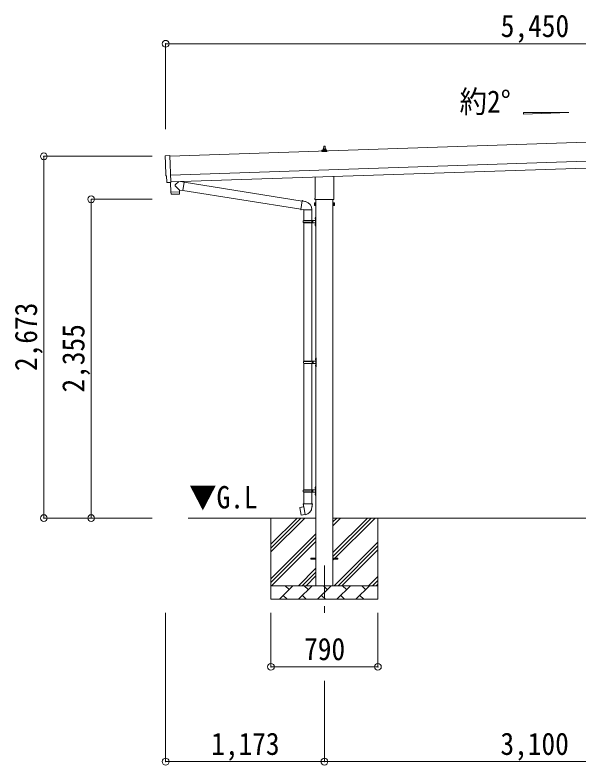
# Model space of a CAD drawing. Units: millimetres at full size, sheet at 1:50. Extents: x -14053 to 14053, y -9700 to 9700.
# Drawn here: x 354 to 4520, y -6165 to -625 of the extents above; entities that cross this region are included whole.
import ezdxf
from ezdxf.enums import TextEntityAlignment as Align

# ---------------------------------------------------------------- set-up
doc = ezdxf.new("R2010")
doc.units = ezdxf.units.MM
doc.header["$LTSCALE"] = 50
doc.header["$PDMODE"] = 32
doc.header["$PDSIZE"] = 50
doc.linetypes.add('CHAIN1', pattern=[8, 5, -1, 1, -1])
for name, color, linetype, lineweight in [('0-1_Defpoints', 7, 'CHAIN1', 9), ('0-2_TEXT1', 4, 'Continuous', 9), ('0-3_SHAPE', 7, 'Continuous', 9), ('0-7_PARTS2', 7, 'Continuous', 9), ('0-8_TABLE1', 6, 'Continuous', 9), ('0-9_DIM1', 7, 'Continuous', 9)]:
    doc.layers.add(name, color=color, linetype=linetype, lineweight=lineweight)
doc.styles.add('ＭＳ ゴシック', font='')
doc.styles.get('ＭＳ ゴシック').set_extended_font_data('MS Gothic')

msp = doc.modelspace()

# ---------------------------------------------------------------- linework, layer by layer
at = {"layer": '0-1_Defpoints'}
msp.add_line((2639.7, -4691.27), (2639.7, -5040.27), dxfattribs=at)
at = {"layer": '0-2_TEXT1'}
for p, q in [((6879.62, -1488.24), (1497.83, -1667.63)), ((2633.7, -1617.01), (2634.42, -1593.49)), ((2635.42, -1592.51), (2643.97, -1592.51)), ((2644.97, -1593.49), (2645.7, -1617.01)), ((1502.5, -1807.56), (6884.28, -1628.16)), ((2621.45, -1632.51), (2621.45, -1624.8)), ((2657.95, -1632.51), (2621.45, -1632.51)), ((2621.83, -1624.01), (2657.56, -1624.01)), ((2622.21, -1623.83), (2628.93, -1622.2)), ((2629.31, -1622.01), (2650.08, -1622.01)), ((2629.7, -1621.23), (2629.7, -1617.01)), ((2630.7, -1617.01), (2648.7, -1617.01)), ((2649.7, -1621.23), (2649.7, -1617.01)), ((2657.18, -1623.83), (2650.46, -1622.2)), ((2657.95, -1632.51), (2657.95, -1624.8)), ((1466.17, -1665.25), (1497.66, -1662.55)), ((1497.66, -1662.55), (1504.26, -1860.29)), ((1504.16, -1857.53), (6885.95, -1678.14)), ((1473.24, -1811.92), (1472.64, -1811.94)), ((1474.8, -1858.92), (1473.24, -1811.92)), ((2571.4, -1976.5), (2571.4, -1821.95)), ((2708, -1817.4), (2708, -1976.5)), ((1484.67, -1861.95), (1477.74, -1861.82)), ((1485.4, -1861.65), (1486.04, -1861)), ((1486.04, -1861), (1504.29, -1861.3)), ((2569.7, -1985.27), (2569.7, -1979.77)), ((2707.63, -1988.77), (2571.76, -1988.77)), ((2577.2, -1988.77), (2577.2, -4841.27)), ((2702.2, -1988.77), (2702.2, -4841.27)), ((2709.7, -1979.77), (2709.7, -1985.27)), ((2565.7, -2014.77), (2566.46, -2013.46)), ((2565.7, -2014.77), (2565.7, -2031.77)), ((2565.7, -2031.77), (2566.46, -2033.09)), ((2572.7, -2013.46), (2566.46, -2013.46)), ((2572.7, -2018.37), (2566.46, -2018.37)), ((2572.7, -2028.18), (2566.46, -2028.18)), ((2572.7, -2033.09), (2566.46, -2033.09)), ((2572.7, -2033.09), (2572.7, -2013.46)), ((2572.7, -2014.07), (2575.2, -2014.07)), ((2575.2, -2032.47), (2572.7, -2032.47)), ((2575.2, -2012.77), (2577.2, -2012.77)), ((2575.2, -2033.77), (2575.2, -2012.77)), ((2577.2, -2033.77), (2575.2, -2033.77)), ((2577.2, -2012.77), (2577.2, -2033.77)), ((2704.2, -2012.77), (2702.2, -2012.77)), ((2702.2, -2033.77), (2704.2, -2033.77)), ((2704.2, -2033.77), (2704.2, -2012.77)), ((2706.7, -2014.07), (2704.2, -2014.07)), ((2704.2, -2032.47), (2706.7, -2032.47)), ((2706.7, -2013.46), (2712.94, -2013.46)), ((2706.7, -2033.09), (2706.7, -2013.46)), ((2706.7, -2018.37), (2712.94, -2018.37)), ((2706.7, -2028.18), (2712.94, -2028.18)), ((2706.7, -2033.09), (2712.94, -2033.09)), ((2713.7, -2014.77), (2712.94, -2013.46)), ((2713.7, -2031.77), (2712.94, -2033.09)), ((2713.7, -2014.77), (2713.7, -2031.77)), ((2539.7, -4645.77), (2539.7, -4636.77)), ((2539.7, -4636.77), (2577.2, -4636.77)), ((2539.7, -4645.77), (2577.2, -4645.77)), ((2702.2, -4636.77), (2739.7, -4636.77)), ((2702.2, -4645.77), (2739.7, -4645.77)), ((2739.7, -4645.77), (2739.7, -4636.77))]:
    msp.add_line(p, q, dxfattribs=at)
for centre, radius, start, end in [((2635.42, -1593.51), 1, 90, 178.60509), ((2643.97, -1593.51), 1, 1.39491, 90), ((2622.45, -1624.8), 1, 103.62699, 180), ((2628.7, -1621.23), 1, 283.62699, 0), ((2633.78, -1617.65), 4.13, 90, 171.17633), ((2630.7, -1618.01), 1, 90, 180), ((2643.03, -1617.01), 4.83, 133.60282, 180), ((2636.36, -1617.01), 4.83, 0, 46.39718), ((2645.61, -1617.65), 4.13, 8.82367, 90), ((2648.7, -1618.01), 1, 0, 90), ((2650.7, -1621.23), 1, 180, 256.37301), ((2656.95, -1624.8), 1, 0, 76.37301), ((2573.7, -1979.77), 4, 125.09963, 180), ((2573.7, -1985.27), 4, 180, 194.47751), ((2573.7, -1985.27), 4, 194.47751, 241.04498), ((2705.7, -1985.27), 4, 298.95502, 345.52249), ((2705.7, -1979.77), 4, 0, 54.90037), ((2705.7, -1985.27), 4, 345.52249, 0), ((2570.04, -2015.91), 4.34, 145.61575, 214.38425), ((2581.94, -2023.27), 16.24, 162.41205, 197.58795), ((2570.04, -2030.64), 4.34, 145.61575, 214.38425), ((2709.35, -2015.91), 4.34, 325.61575, 34.38425), ((2697.46, -2023.27), 16.24, 342.41205, 17.58795), ((2709.35, -2030.64), 4.34, 325.61575, 34.38425)]:
    msp.add_arc(centre, radius, start, end, dxfattribs=at)
for centre, major_axis, ratio, start_param, end_param in [((1466.42, -1668.24), (-3, -0.1), 0.99863, 4.7647489, 6.2979817), ((-3294.45, -1897.4), (4760.73, 158.69), 0.99863, 6.2686928, 6.2979817), ((1472.49, -1807.54), (-4.4, -0.15), 0.99863, 6.2686928, 7.8539816), ((1477.81, -1858.82), (-2.11, -2.14), 0.9974, 5.5252311, 7.0411395), ((1484.69, -1860.95), (-0.704, -0.714), 0.9974, 0.7579542, 1.5707963)]:
    msp.add_ellipse(centre, major_axis=major_axis, ratio=ratio, start_param=start_param, end_param=end_param, dxfattribs=at)
at = {"layer": '0-3_SHAPE'}
for p, q in [((2577.2, -4341.27), (1633.04, -4341.27)), ((2244.7, -4341.27), (2244.7, -4941.27)), ((2244.7, -4534.76), (2438.18, -4341.27)), ((2244.7, -4563.04), (2466.46, -4341.27)), ((2244.7, -4591.33), (2494.75, -4341.27)), ((5677.2, -4341.27), (2702.2, -4341.27)), ((2702.2, -4370.1), (2731.02, -4341.27)), ((2702.2, -4398.38), (2759.31, -4341.27)), ((2702.2, -4652.94), (3013.86, -4341.27)), ((2702.2, -4596.37), (2957.3, -4341.27)), ((2702.2, -4624.66), (2985.58, -4341.27)), ((3034.7, -4341.27), (3034.7, -4941.27)), ((2244.7, -4789.31), (2577.2, -4456.81)), ((2244.7, -4817.6), (2577.2, -4485.1)), ((2249.31, -4841.27), (2577.2, -4513.38)), ((2711.85, -4841.27), (3034.7, -4518.43)), ((2740.14, -4841.27), (3034.7, -4546.72)), ((2768.42, -4841.27), (3034.7, -4575)), ((2447.3, -4841.27), (2577.2, -4711.37)), ((2475.58, -4841.27), (2577.2, -4739.66)), ((2503.86, -4841.27), (2577.2, -4767.94)), ((2966.41, -4841.27), (3034.7, -4772.99)), ((2994.7, -4841.27), (3034.7, -4801.27)), ((2244.7, -4841.27), (3034.7, -4841.27)), ((2306.85, -4941.27), (2406.85, -4841.27)), ((2378.3, -4869.83), (2349.75, -4841.27)), ((2448.28, -4941.27), (2548.28, -4841.27)), ((2519.72, -4869.83), (2491.17, -4841.27)), ((2589.7, -4941.27), (2689.7, -4841.27)), ((2661.14, -4869.83), (2632.59, -4841.27)), ((2731.12, -4941.27), (2831.12, -4841.27)), ((2802.57, -4869.83), (2774.01, -4841.27)), ((2872.54, -4941.27), (2972.54, -4841.27)), ((2943.99, -4869.83), (2915.43, -4841.27)), ((3022.98, -4841.27), (3034.7, -4829.56)), ((2335.41, -4912.72), (2363.96, -4941.27)), ((2476.83, -4912.72), (2505.38, -4941.27)), ((2618.25, -4912.72), (2646.8, -4941.27)), ((2759.67, -4912.72), (2788.23, -4941.27)), ((2901.09, -4912.72), (2929.65, -4941.27)), ((3034.7, -4941.27), (2244.7, -4941.27))]:
    msp.add_line(p, q, dxfattribs=at)
at = {"layer": '0-7_PARTS2', "color": 4}
msp.add_lwpolyline([(4445.06, -1346.09), (4109.06, -1358.5), (4109.06, -1346.09)], close=True, dxfattribs=at)
at = {"layer": '0-8_TABLE1'}
for p, q in [((1467.05, -837.16), (6916.72, -837.16)), ((1467.05, -837.16), (1467.05, -1468.55)), ((567.05, -1668.66), (567.05, -4341.27)), ((567.05, -1668.66), (1367.05, -1668.66)), ((917.05, -1986.27), (917.05, -4341.27)), ((917.05, -1986.27), (1367.05, -1986.27)), ((567.05, -4341.27), (1367.05, -4341.27)), ((1467.05, -6140.27), (1467.05, -5040.27)), ((2244.7, -5440.27), (2244.7, -5040.27)), ((3034.7, -5440.27), (3034.7, -5040.27)), ((2244.7, -5440.27), (3034.7, -5440.27)), ((2639.7, -6140.27), (2639.7, -5542.27)), ((2639.7, -6140.27), (1467.05, -6140.27)), ((2639.7, -6140.27), (5739.7, -6140.27))]:
    msp.add_line(p, q, dxfattribs=at)
for p in [(1467.05, -837.16), (567.05, -1668.66), (917.05, -1986.27), (567.05, -4341.27), (917.05, -4341.27), (2244.7, -5440.27), (3034.7, -5440.27), (1467.05, -6140.27), (2639.7, -6140.27)]:
    msp.add_point(p, dxfattribs=at)
at = {"layer": '0-9_DIM1'}
for p, q in [((1503.89, -1861.29), (1506.26, -1932.5)), ((1504.26, -1860.29), (1504.29, -1861.3)), ((1565.58, -1855.48), (1538.37, -1878.51)), ((1603.27, -1858.77), (1577.36, -1855.09)), ((1603.27, -1858.77), (1594.31, -1921.84)), ((1603.01, -1860.6), (2475.83, -1999.52)), ((1506.26, -1932.5), (1570.23, -1930.37)), ((1570.26, -1931.37), (1506.3, -1933.5)), ((1506.3, -1933.5), (1506.96, -1946.54)), ((1510.76, -1932.35), (1510.81, -1933.35)), ((1569.83, -1918.36), (1538.33, -1885.85)), ((1565.73, -1930.52), (1565.75, -1931.52)), ((1569.83, -1918.36), (1570.23, -1930.37)), ((1569.83, -1918.36), (1594.31, -1921.84)), ((1570.47, -1944.42), (1570.26, -1931.37)), ((1594.57, -1920.01), (2465.41, -2058.62)), ((1567.57, -1947.47), (1510.06, -1949.38)), ((2476.15, -1997.71), (2465.09, -2060.44)), ((2476.15, -1997.71), (2495.78, -2001.52)), ((2480.85, -1996.35), (2481.27, -1998.7)), ((2495.78, -2001.52), (2497.47, -2003.15)), ((2497.47, -2003.15), (2499.58, -2003.6)), ((2465.09, -2060.44), (2484.84, -2063.57)), ((2465.09, -2060.44), (2465.48, -2062.69)), ((2465.48, -2062.69), (2469.05, -2063.32)), ((2469.05, -2063.32), (2470.24, -2061.25)), ((2484.84, -2063.57), (2487.05, -2062.58)), ((2547.35, -2062.98), (2486.16, -2062.98)), ((2487.2, -2062.98), (2487.2, -2142.27)), ((2547.2, -2062.98), (2547.2, -2142.27)), ((2484.2, -2144.27), (2534.53, -2144.27)), ((2484.2, -2158.27), (2534.53, -2158.27)), ((2485.2, -2142.27), (2485.2, -2144.27)), ((2485.2, -2142.27), (2571.2, -2142.27)), ((2485.2, -2160.27), (2485.2, -2158.27)), ((2485.2, -2160.27), (2571.2, -2160.27)), ((2487.2, -2160.27), (2487.2, -3182.27)), ((2544.2, -2142.27), (2544.2, -2146.77)), ((2544.2, -2155.77), (2546.2, -2155.77)), ((2544.2, -2160.27), (2544.2, -2155.77)), ((2547.2, -2160.27), (2547.2, -3182.27)), ((2552.2, -2142.27), (2552.2, -2160.27)), ((2552.2, -2155.77), (2555.2, -2155.77)), ((2570.9, -2125.13), (2572.94, -2126.12)), ((2570.9, -2129.42), (2572.94, -2128.42)), ((2572.16, -2123.12), (2572.16, -2131.42)), ((2572.16, -2123.12), (2572.8, -2123.12)), ((2572.16, -2131.42), (2572.8, -2131.42)), ((2572.8, -2123.12), (2573.2, -2123.52)), ((2572.8, -2123.12), (2572.8, -2131.42)), ((2572.8, -2131.42), (2573.2, -2131.02)), ((2572.94, -2126.12), (2573.55, -2127.27)), ((2572.94, -2128.42), (2573.55, -2127.27)), ((2573.2, -2119.27), (2576.2, -2117.77)), ((2573.2, -2119.27), (2573.2, -2183.27)), ((2576.2, -2117.77), (2577.2, -2117.77)), ((2576.2, -2117.77), (2576.2, -2184.77)), ((2577.2, -2117.77), (2577.2, -2184.77)), ((2570.9, -2173.13), (2572.94, -2174.12)), ((2570.9, -2177.42), (2572.94, -2176.42)), ((2572.16, -2171.12), (2572.16, -2179.42)), ((2572.16, -2171.12), (2572.8, -2171.12)), ((2572.16, -2179.42), (2572.8, -2179.42)), ((2572.8, -2171.12), (2573.2, -2171.52)), ((2572.8, -2171.12), (2572.8, -2179.42)), ((2572.8, -2179.42), (2573.2, -2179.02)), ((2572.94, -2174.12), (2573.55, -2175.27)), ((2572.94, -2176.42), (2573.55, -2175.27)), ((2573.2, -2183.27), (2576.2, -2184.77)), ((2576.2, -2184.77), (2577.2, -2184.77)), ((2575.7, -3159.27), (2578.7, -3157.77)), ((2578.7, -3157.77), (2579.7, -3157.77)), ((2578.7, -3157.77), (2578.7, -3224.77)), ((2579.7, -3157.77), (2579.7, -3224.77)), ((2486.7, -3184.27), (2537.03, -3184.27)), ((2486.7, -3198.27), (2537.03, -3198.27)), ((2487.2, -3200.27), (2487.2, -4132.27)), ((2487.7, -3182.27), (2487.7, -3184.27)), ((2487.7, -3182.27), (2573.7, -3182.27)), ((2487.7, -3200.27), (2487.7, -3198.27)), ((2487.7, -3200.27), (2573.7, -3200.27)), ((2546.7, -3182.27), (2546.7, -3186.77)), ((2546.7, -3195.77), (2548.7, -3195.77)), ((2546.7, -3200.27), (2546.7, -3195.77)), ((2547.2, -3200.27), (2547.2, -4132.27)), ((2554.7, -3182.27), (2554.7, -3200.27)), ((2554.7, -3195.77), (2557.7, -3195.77)), ((2573.4, -3165.13), (2575.44, -3166.12)), ((2573.4, -3169.42), (2575.44, -3168.42)), ((2573.4, -3213.13), (2575.44, -3214.12)), ((2574.66, -3163.12), (2574.66, -3171.42)), ((2574.66, -3163.12), (2575.3, -3163.12)), ((2574.66, -3171.42), (2575.3, -3171.42)), ((2574.66, -3211.12), (2574.66, -3219.42)), ((2574.66, -3211.12), (2575.3, -3211.12)), ((2575.3, -3163.12), (2575.7, -3163.52)), ((2575.3, -3163.12), (2575.3, -3171.42)), ((2575.3, -3171.42), (2575.7, -3171.02)), ((2575.3, -3211.12), (2575.7, -3211.52)), ((2575.3, -3211.12), (2575.3, -3219.42)), ((2575.44, -3166.12), (2576.05, -3167.27)), ((2575.44, -3168.42), (2576.05, -3167.27)), ((2575.7, -3159.27), (2575.7, -3223.27)), ((2573.4, -3217.42), (2575.44, -3216.42)), ((2574.66, -3219.42), (2575.3, -3219.42)), ((2575.3, -3219.42), (2575.7, -3219.02)), ((2575.44, -3214.12), (2576.05, -3215.27)), ((2575.44, -3216.42), (2576.05, -3215.27)), ((2575.7, -3223.27), (2578.7, -3224.77)), ((2578.7, -3224.77), (2579.7, -3224.77)), ((2484.2, -4134.27), (2534.53, -4134.27)), ((2484.2, -4148.27), (2534.53, -4148.27)), ((2485.2, -4132.27), (2485.2, -4134.27)), ((2485.2, -4132.27), (2571.2, -4132.27)), ((2485.2, -4150.27), (2485.2, -4148.27)), ((2485.2, -4150.27), (2571.2, -4150.27)), ((2487.2, -4150.27), (2487.2, -4235.2)), ((2544.2, -4132.27), (2544.2, -4136.77)), ((2544.2, -4145.77), (2546.2, -4145.77)), ((2544.2, -4150.27), (2544.2, -4145.77)), ((2547.2, -4150.27), (2547.2, -4235.2)), ((2552.2, -4132.27), (2552.2, -4150.27)), ((2552.2, -4145.77), (2555.2, -4145.77)), ((2570.9, -4115.13), (2572.94, -4116.12)), ((2570.9, -4119.42), (2572.94, -4118.42)), ((2572.16, -4113.12), (2572.16, -4121.42)), ((2572.16, -4113.12), (2572.8, -4113.12)), ((2572.16, -4121.42), (2572.8, -4121.42)), ((2572.8, -4113.12), (2573.2, -4113.52)), ((2572.8, -4113.12), (2572.8, -4121.42)), ((2572.8, -4121.42), (2573.2, -4121.02)), ((2572.94, -4116.12), (2573.55, -4117.27)), ((2572.94, -4118.42), (2573.55, -4117.27)), ((2573.2, -4109.27), (2576.2, -4107.77)), ((2573.2, -4109.27), (2573.2, -4173.27)), ((2576.2, -4107.77), (2577.2, -4107.77)), ((2576.2, -4107.77), (2576.2, -4174.77)), ((2577.2, -4107.77), (2577.2, -4174.77)), ((2570.9, -4163.13), (2572.94, -4164.12)), ((2570.9, -4167.42), (2572.94, -4166.42)), ((2572.16, -4161.12), (2572.16, -4169.42)), ((2572.16, -4161.12), (2572.8, -4161.12)), ((2572.16, -4169.42), (2572.8, -4169.42)), ((2572.8, -4161.12), (2573.2, -4161.52)), ((2572.8, -4161.12), (2572.8, -4169.42)), ((2572.8, -4169.42), (2573.2, -4169.02)), ((2572.94, -4164.12), (2573.55, -4165.27)), ((2572.94, -4166.42), (2573.55, -4165.27)), ((2573.2, -4173.27), (2576.2, -4174.77)), ((2576.2, -4174.77), (2577.2, -4174.77)), ((2457.93, -4264.82), (2467.55, -4319.38)), ((2471.48, -4261.05), (2471.27, -4261.29)), ((2473.44, -4260.68), (2471.48, -4261.05)), ((2473.73, -4260.83), (2473.44, -4260.68)), ((2485.35, -4235.2), (2483.2, -4235.98)), ((2483.2, -4235.98), (2483.2, -4239.6)), ((2483.2, -4239.6), (2485.44, -4240.42)), ((2485.35, -4235.2), (2485.7, -4255.2)), ((2549.05, -4235.2), (2485.35, -4235.2)), ((2485.7, -4255.2), (2487.05, -4257.2)), ((2496.96, -4315.7), (2486.83, -4258.22)), ((2486.85, -4257.4), (2486.85, -4258.11)), ((2487.05, -4257.2), (2487.02, -4257.21)), ((2547.39, -4257.14), (2547.31, -4259.31)), ((2548.7, -4255.2), (2547.39, -4257.14)), ((2549.05, -4235.2), (2548.7, -4255.2)), ((2551.2, -4239.6), (2548.96, -4240.42)), ((2549.05, -4235.2), (2551.2, -4235.98)), ((2551.2, -4235.98), (2551.2, -4239.6)), ((2468.71, -4320.2), (2467.55, -4319.38)), ((2496.69, -4315.61), (2468.71, -4320.2)), ((2481.57, -4318.29), (2481.29, -4318.14)), ((2483.55, -4317.97), (2481.57, -4318.29)), ((2483.76, -4317.73), (2483.55, -4317.97)), ((2497.26, -4316.46), (2497.02, -4315.8))]:
    msp.add_line(p, q, dxfattribs=at)
for points in [[(2476.15, -1997.71), (2477.29, -1995.72), (2480.85, -1996.35)], [(2544.2, -2146.77), (2546.2, -2146.77), (2546.2, -2155.77)], [(2552.2, -2146.77), (2555.2, -2146.77), (2555.2, -2155.77)], [(2546.7, -3186.77), (2548.7, -3186.77), (2548.7, -3195.77)], [(2554.7, -3186.77), (2557.7, -3186.77), (2557.7, -3195.77)], [(2544.2, -4136.77), (2546.2, -4136.77), (2546.2, -4145.77)], [(2552.2, -4136.77), (2555.2, -4136.77), (2555.2, -4145.77)], [(2486.61, -4258.4), (2458.74, -4263.65), (2457.93, -4264.82)]]:
    msp.add_lwpolyline(points, dxfattribs=at)
for centre, radius, start, end in [((1541.75, -1882.2), 5, 132.56466, 226.88314), ((1509.95, -1946.39), 3, 182.90915, 271.95747), ((1567.47, -1944.47), 3, 271.90915, 0.90915), ((2487.05, -2062.58), 60.3, 359.62495, 78), ((2532.95, -2151.27), 49.25, 171.82876, 180.00002), ((2532.95, -2151.27), 49.25, 180.00002, 188.17127), ((2534.53, -2142.27), 2, 270, 359.99998), ((2534.53, -2160.27), 2, 0.00005, 90.00004), ((2576.5, -2127.27), 6, 136.21765, 223.78235), ((2571.2, -2140.27), 2, 270, 359.99998), ((2571.2, -2162.27), 2, 0.00005, 90.00004), ((2576.5, -2175.27), 6, 136.21765, 223.78235), ((2535.45, -3191.27), 49.25, 171.82876, 180.00002), ((2535.45, -3191.27), 49.25, 180.00002, 188.17127), ((2537.03, -3182.27), 2, 270, 359.99998), ((2537.03, -3200.27), 2, 0.00005, 90.00004), ((2579, -3167.27), 6, 136.21765, 223.78235), ((2579, -3215.27), 6, 136.21765, 223.78235), ((2573.7, -3180.27), 2, 270, 359.99998), ((2573.7, -3202.27), 2, 0.00005, 90.00004), ((2532.95, -4141.27), 49.25, 171.82876, 180.00002), ((2532.95, -4141.27), 49.25, 180.00002, 188.17127), ((2534.53, -4132.27), 2, 270, 359.99998), ((2534.53, -4150.27), 2, 0.00005, 90.00004), ((2576.5, -4117.27), 6, 136.21765, 223.78235), ((2571.2, -4130.27), 2, 270, 359.99998), ((2571.2, -4152.27), 2, 0.00005, 90.00004), ((2576.5, -4165.27), 6, 136.21765, 223.78235), ((2486.55, -4258.11), 0.3, 280.66842, 0), ((2487.05, -4257.4), 0.2, 100, 180), ((2487.05, -4257.2), 60.3, 279.96938, 358), ((2496.74, -4315.9), 0.3, 20, 99.33158), ((2497.45, -4316.39), 0.2, 200, 279.96938)]:
    msp.add_arc(centre, radius, start, end, dxfattribs=at)

# ---------------------------------------------------------------- texts
at = {"layer": '0-7_PARTS2', "style": 'ＭＳ ゴシック', "width": 0.9}
for s, p in [('約2°', (3637.98, -1396.14)), ('▼G.L', (1640.31, -4319.06))]:
    msp.add_text(s, height=165, dxfattribs=at).set_placement(p, align=Align.BOTTOM_LEFT)
at = {"layer": '0-8_TABLE1', "color": 7, "style": 'ＭＳ ゴシック', "width": 0.9}
for s, p in [('5,450', (3941.89, -837.16)), ('790', (2489.7, -5440.27)), ('1,173', (1803.38, -6140.27)), ('3,100', (3939.7, -6140.27))]:
    msp.add_text(s, height=165, dxfattribs=at).set_placement(p, align=Align.BOTTOM_LEFT)
for s, p in [('2,673', (567.05, -3254.97)), ('2,355', (917.05, -3413.77))]:
    msp.add_text(s, height=165, rotation=90, dxfattribs=at).set_placement(p, align=Align.BOTTOM_LEFT)

doc.saveas('drawing.dxf')
